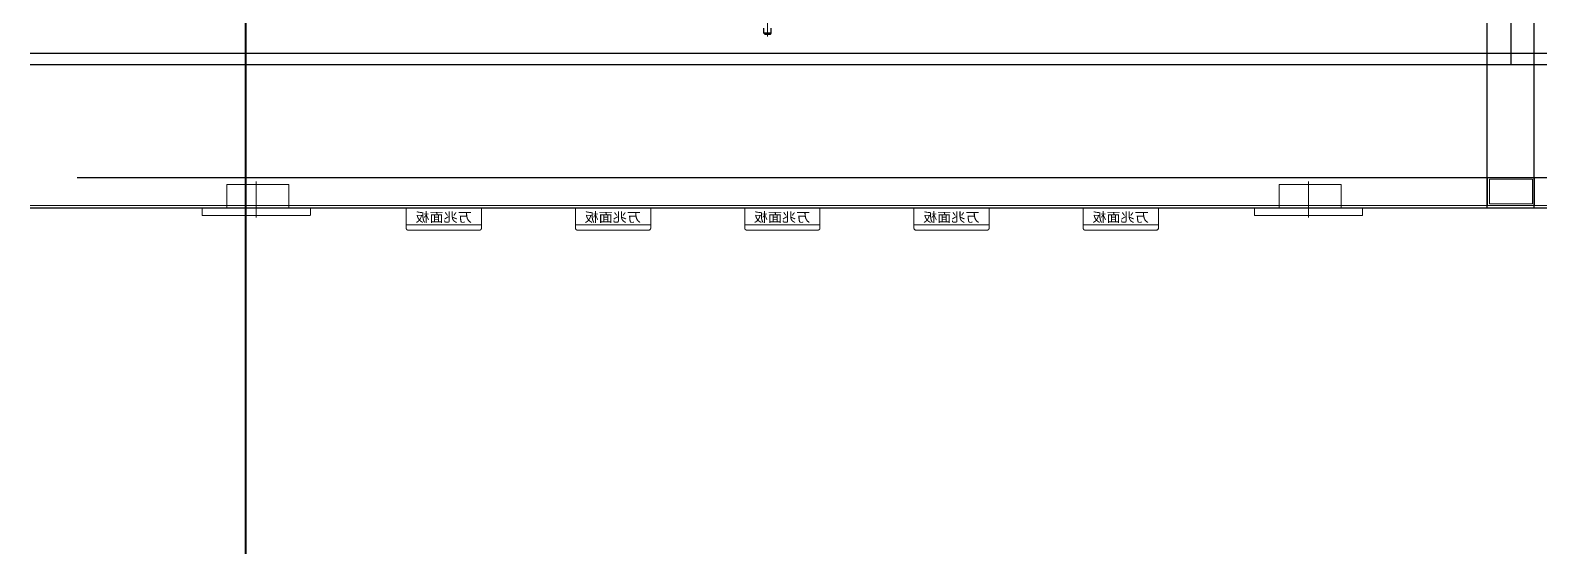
# Model space of a CAD drawing. Extents: x 539033 to 804858, y 468425 to 1263560.
# Drawn here: x 750507 to 752113, y 516508 to 517058 of the extents above; entities that cross this region are included whole.
import ezdxf

# ---------------------------------------------------------------- set-up
doc = ezdxf.new("R2010")
doc.units = 0
doc.header["$LTSCALE"] = 1000
doc.header["$MEASUREMENT"] = 0
for name, pattern in [('0', [0, 0]), ('ACAD_ISO02W100', [15, 12, -3]), ('ACAD_ISO04W100', [30, 24, -3, 0, -3]), ('ACAD_ISO05W100', [33, 24, -3, 0, -3, 0, -3]), ('ACAD_ISO10W100', [18.5, 12, -3, 0.5, -3])]:
    doc.linetypes.add(name, pattern=pattern)
doc.layers.get('0').update_dxf_attribs({"linetype": 'CONTINUOUS'})
doc.layers.add('5剖面线层', color=2, linetype='CONTINUOUS')
for name, color, linetype, lineweight in [('中心线', 1, 'ACAD_ISO10W100', 15), ('双点划线', 7, 'ACAD_ISO05W100', 15), ('点划线', 1, 'ACAD_ISO04W100', 15), ('粗实线', 7, '0', 30), ('虚线', 6, 'ACAD_ISO02W100', 18)]:
    doc.layers.add(name, color=color, linetype=linetype, lineweight=lineweight)
doc.styles.add('标准', font='', dxfattribs={"width": 0.667})
doc.styles.get('标准').set_extended_font_data('FangSong_GB2312')

# ---------------------------------------------------------------- blocks, each defined once
blk = doc.blocks.new('A$C458447FD')
at = {"layer": '点划线'}
blk.add_line((786, 0), (786, 94.6), dxfattribs=at)
at = {"layer": '粗实线'}
for p, q in [((782, 3.6), (782, 8.9)), ((783, 2.6), (782, 3.6)), ((782, 3.6), (790, 3.6)), ((789, 2.6), (783, 2.6)), ((789, 2.6), (790, 3.6)), ((790, 3.6), (790, 8.9))]:
    blk.add_line(p, q, dxfattribs=at)
blk = doc.blocks.new('A$C6194237F')
at = {"layer": '虚线', "color": 2, "ltscale": 100}
for points in [[(0, 0), (50, 0), (50, 30), (0, 30)], [(2, 2), (48, 2), (48, 28), (2, 28)]]:
    blk.add_lwpolyline(points, close=True, dxfattribs=at)
blk = doc.blocks.new('A$C79CB2A9E')
at = {"layer": '中心线', "color": 1, "ltscale": 100}
blk.add_line((57.5, 0), (57.5, 38), dxfattribs=at)
at = {"layer": '双点划线', "color": 4, "ltscale": 100}
blk.add_lwpolyline([(22.7, 35), (22.7, 10), (88.7, 10), (88.7, 35)], close=True, dxfattribs=at)
blk.add_lwpolyline([(0.5, 2), (114.5, 2, 0.414214), (115, 2.5), (115, 10), (0, 10), (0, 2.5, 0.414214)], format="xyb", close=True, dxfattribs=at)
blk = doc.blocks.new('A$C5FBC7258')
at = {"layer": '双点划线', "color": 4, "ltscale": 100}
for p, q in [((80, 23.5), (0, 23.5)), ((80, 5.5), (0, 5.5))]:
    blk.add_line(p, q, dxfattribs=at)
blk.add_lwpolyline([(0, 23.5), (0, 2, 0.414214), (2, 0), (78, 0, 0.414214), (80, 2), (80, 23.5)], format="xyb", dxfattribs=at)
at = {"layer": '双点划线', "color": 4, "ltscale": 100, "insert": (10.3, 7.6), "char_height": 10, "width": 252.838, "attachment_point": 7, "style": '标准'}
blk.add_mtext('{\\W1.1;万兆面板}', dxfattribs=at)

msp = doc.modelspace()

# ---------------------------------------------------------------- linework, layer by layer
at = {"layer": '5剖面线层', "color": 6, "lineweight": 40, "ltscale": 100}
msp.add_lwpolyline([(750736.3, 518111.1), (766980.1, 518111.1), (766980.1, 488105.2), (750736.3, 488105.2)], close=True, dxfattribs=at)
at = {"layer": '粗实线', "color": 0, "ltscale": 100}
for p, q in [((752056.6, 516868.6), (752056.6, 517302.9)), ((752106.6, 516868.6), (752106.6, 517302.9)), ((750557, 516901.1), (766007, 516901.1)), ((750507, 516868.6), (766057, 516868.6))]:
    msp.add_line(p, q, dxfattribs=at)
at = {"layer": '粗实线', "color": 6, "ltscale": 100}
for p, q in [((752082, 517171.3), (752082, 517021.3)), ((750507, 517033.3), (766057, 517033.3)), ((750507, 517021.3), (766057, 517021.3))]:
    msp.add_line(p, q, dxfattribs=at)
at = {"layer": '虚线', "color": 2, "ltscale": 100}
msp.add_line((750507, 516871.1), (766057, 516871.1), dxfattribs=at)

# ---------------------------------------------------------------- block references
at = {"color": 0, "ltscale": 100, "xscale": -1}
msp.add_blockref('A$C458447FD', (752077.3, 517051), dxfattribs=at)
at = {"layer": '粗实线', "color": 0, "ltscale": 100, "xscale": -1}
for name, p in [('A$C79CB2A9E', (750805, 516858.6)), ('A$C79CB2A9E', (751924.1, 516858.6)), ('A$C5FBC7258', (750987, 516845.1)), ('A$C5FBC7258', (751167, 516845.1)), ('A$C5FBC7258', (751347, 516845.1)), ('A$C5FBC7258', (751527, 516845.1)), ('A$C5FBC7258', (751707, 516845.1))]:
    msp.add_blockref(name, p, dxfattribs=at)
at = {"layer": '粗实线', "color": 0, "ltscale": 100, "rotation": 180}
msp.add_blockref('A$C6194237F', (752107, 516901.1), dxfattribs=at)

doc.saveas('drawing.dxf')
